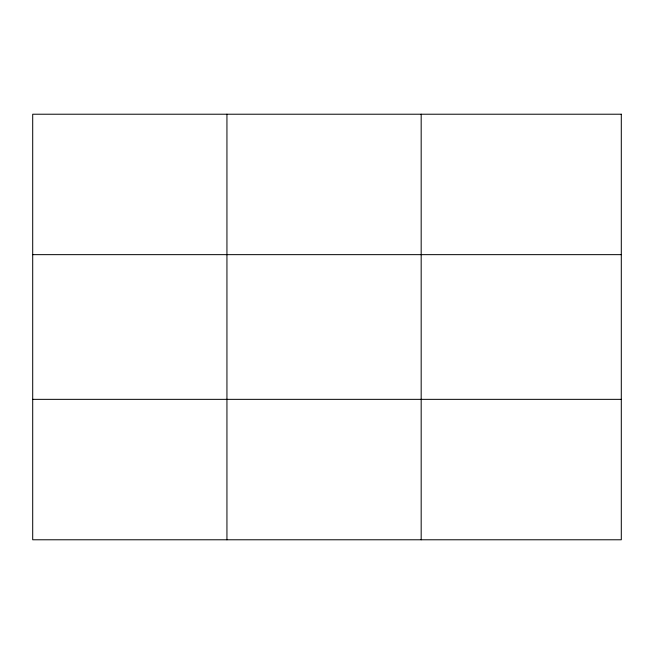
<?xml version="1.0" encoding="UTF-8"?>
<svg xmlns="http://www.w3.org/2000/svg" width="654" height="654" viewBox="0 0 654 654"><rect width="100%" height="100%" fill="white"/><g stroke="black" fill="none" stroke-linecap="round" stroke-linejoin="round"><path stroke-width="0.98" d="M226.938 539.779L226.938 114.221M421.176 539.779L421.176 114.221M32.7 254.651L621.3 254.651M32.7 399.349L621.3 399.349M621.3 114.221L621.3 539.779L32.7 539.779L32.7 114.221L621.3 114.221"/></g></svg>
